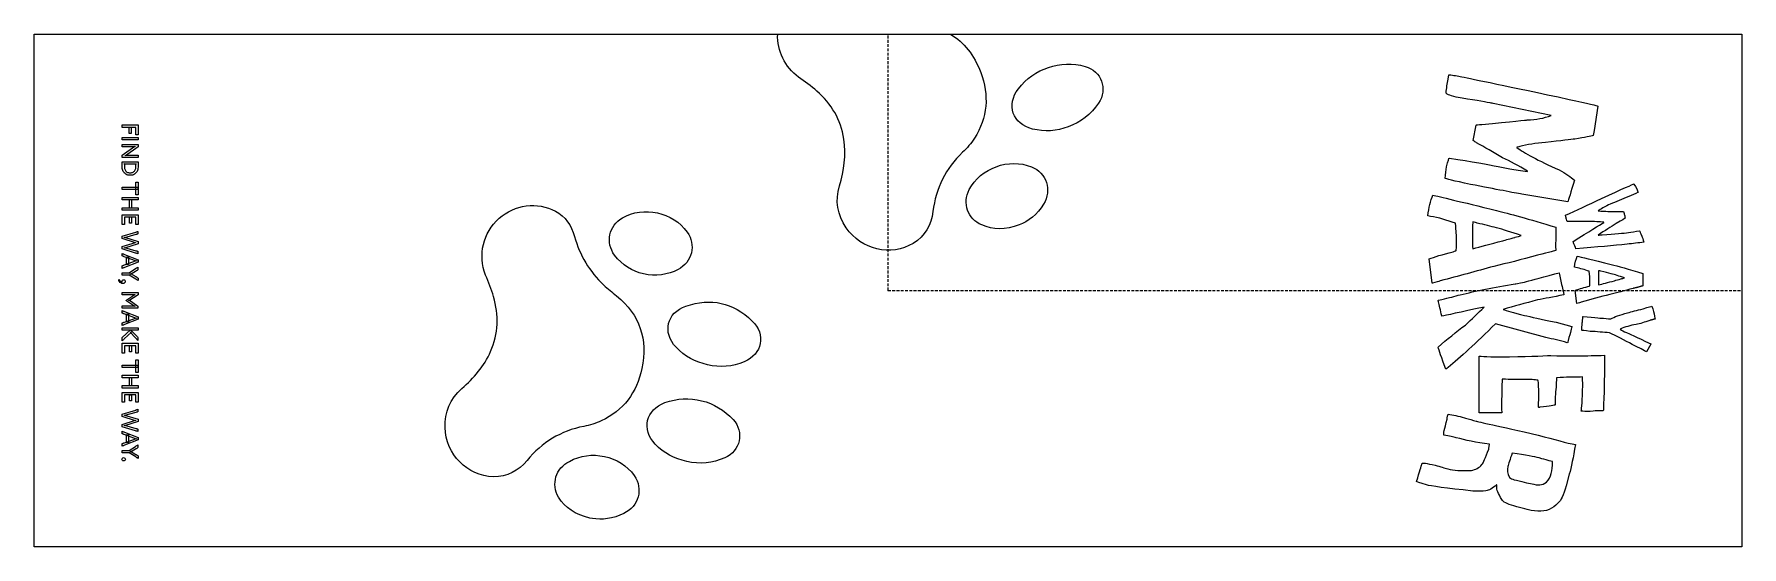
# Model space of a CAD drawing. Header units: millimetres. Extents: x -150 to 150, y -45 to 45.
import ezdxf

# ---------------------------------------------------------------- set-up
doc = ezdxf.new("R2010")
doc.units = ezdxf.units.MM
doc.linetypes.add('DASHED', pattern=[0.75, 0.5, -0.25])
doc.layers.get('0').update_dxf_attribs({"linetype": 'CONTINUOUS'})

msp = doc.modelspace()

# ---------------------------------------------------------------- linework, layer by layer
for p, q in [((-19.38, 45), (10.97, 45)), ((16.29, 38.3), (16.28, 38.3)), ((98.4, 37.12), (98.54, 37.85)), ((98.54, 37.85), (98.57, 37.89)), ((105.78, 32.94), (105.7, 32.95)), ((106.31, 32.84), (106.14, 32.89)), ((116.5, 30.74), (106.31, 32.84)), ((124.68, 32.36), (124.07, 28.09)), ((102.82, 26.36), (103.33, 29.03)), ((124.07, 28.11), (123.89, 27.21)), ((124.07, 28.09), (124.07, 28.11)), ((110.49, 25.15), (110.48, 25.11)), ((-134.52, 22.59), (-131.75, 22.59)), ((-134.52, 21.64), (-134.52, 22.59)), ((-134.24, 22.17), (-134.15, 22.29)), ((-132.05, 22.17), (-134.24, 22.17)), ((-134.15, 22.29), (-134.15, 21.65)), ((-132.13, 21.65), (-132.13, 22.29)), ((-132.13, 22.29), (-132.05, 22.17)), ((-131.75, 22.59), (-131.75, 21.64)), ((107.18, 21.77), (109.26, 21.37)), ((-132.58, 20.79), (-132.58, 20.79)), ((112.35, 20.92), (112.36, 20.96)), ((131.02, 18.7), (131.02, 18.69)), ((119.41, 15.54), (111.37, 16.89)), ((131.79, 17.23), (131.79, 17.24)), ((95.33, 13.02), (94.84, 13.13)), ((124.74, 14), (124.74, 13.98)), ((129.37, 13.3), (129.42, 13.12)), ((-134.53, 9.52), (-132.15, 10.23)), ((-134.53, 9.11), (-134.53, 9.52)), ((-132.18, 8.35), (-134.53, 9.11)), ((-132.13, 9.81), (-134.12, 9.25)), ((-134.12, 9.25), (-134.12, 9.35)), ((-134.12, 9.35), (-131.75, 8.61)), ((-132.13, 10.24), (-132.13, 10.25)), ((-131.76, 10.36), (-131.76, 9.92)), ((-131.76, 9.92), (-131.76, 9.92)), ((102.69, 10.71), (102.69, 7.95)), ((111.23, 9.65), (111.22, 9.65)), ((111.23, 9.63), (111.23, 9.65)), ((117.32, 11.11), (117.34, 11.05)), ((117.34, 11.05), (117.34, 11.05)), ((125.78, 11.95), (125.77, 11.99)), ((-134.53, 7.7), (-132.18, 8.45)), ((-134.53, 7.29), (-134.53, 7.7)), ((-132.17, 6.58), (-134.53, 7.29)), ((-134.52, 6.06), (-134.52, 6.51)), ((-134.31, 6.42), (-134.32, 6.42)), ((-131.75, 8.2), (-134.12, 7.46)), ((-134.12, 7.46), (-134.12, 7.55)), ((-134.12, 7.55), (-132.11, 6.99)), ((-134.11, 6.34), (-131.75, 5.41)), ((-132.18, 8.45), (-132.18, 8.35)), ((-131.76, 6.89), (-131.76, 6.46)), ((-131.75, 8.61), (-131.75, 8.2)), ((117.28, 7.76), (117.3, 7.02)), ((132.78, 8.48), (132.76, 8.46)), ((-134.52, 3.89), (-134.52, 4.34)), ((-134.52, 3.13), (-133.3, 3.13)), ((-134.52, 3.12), (-134.52, 3.13)), ((-134.52, 2.7), (-134.52, 3.12)), ((-132.04, 5.14), (-134.16, 5.93)), ((-134.15, 4.48), (-132.04, 5.26)), ((-131.75, 4.99), (-134.12, 4.05)), ((-133.3, 3.13), (-132.17, 3.84)), ((-132.17, 3.36), (-133.06, 2.82)), ((-133.06, 2.82), (-133.06, 3.01)), ((-133.06, 3.01), (-132.15, 2.44)), ((-132.04, 5.26), (-132.04, 5.14)), ((-131.76, 4.1), (-131.76, 3.62)), ((-131.75, 5.41), (-131.75, 4.99)), ((95.61, 1.26), (95.06, 5.55)), ((117.14, 2.91), (117.9, 3.08)), ((120.86, 4.02), (120.6, 4.08)), ((-134.87, 1.62), (-134.86, 1.62)), ((-134.22, 2.7), (-134.52, 2.7)), ((-133.3, 2.7), (-134.22, 2.7)), ((-132.16, 1.98), (-133.3, 2.7)), ((-131.75, 2.19), (-131.75, 1.73)), ((-42.95, 2.91), (-42.95, 2.9)), ((95.63, 1.26), (95.61, 1.26)), ((118.41, 0.72), (118.74, -0.68)), ((121.01, -2.27), (120.71, 0.02)), ((124.8, 2.78), (124.8, 1.3)), ((129.36, 2.2), (129.36, 2.21)), ((132.59, 1.2), (132.61, 0.81)), ((132.62, 3), (132.63, 2.96)), ((132.63, 2.96), (132.63, 2.96)), ((96.72, -1.97), (96.68, -1.79)), ((96.7, -1.72), (97.32, -1.57)), ((118.74, -0.68), (118.72, -0.75)), ((121.02, -2.27), (121.01, -2.27)), ((-134.52, -3.97), (-134.52, -3.52)), ((-134.52, -6.14), (-134.52, -5.69)), ((-134.31, -3.6), (-134.32, -3.6)), ((-132.04, -4.89), (-134.16, -4.1)), ((-134.15, -5.55), (-132.04, -4.77)), ((-131.75, -5.04), (-134.12, -5.98)), ((-134.11, -3.68), (-131.75, -4.62)), ((-132.04, -4.77), (-132.04, -4.89)), ((-131.75, -4.62), (-131.75, -5.04)), ((97.32, -4.52), (97.28, -4.46)), ((115.57, -8.27), (106.74, -5.83)), ((117.36, -5.58), (120.15, -6.33)), ((122.09, -4.56), (122.12, -4.55)), ((122.12, -4.55), (123.5, -4.67)), ((134.75, -5), (134.76, -5)), ((-134.53, -8.27), (-133.06, -6.92)), ((-134.53, -8.83), (-134.53, -8.27)), ((-134.48, -8.79), (-134.53, -8.83)), ((-132.92, -7.33), (-134.18, -8.51)), ((-132.19, -8.33), (-133.16, -7.33)), ((-133.16, -7.33), (-132.92, -7.33)), ((-133.06, -6.92), (-133.05, -6.92)), ((-133.05, -6.92), (-132.19, -7.8)), ((-131.76, -8.23), (-131.76, -8.76)), ((128.1, -8.08), (126.77, -7.42)), ((128.64, -6.77), (128.64, -6.78)), ((115.83, -11.44), (116.46, -11.44)), ((119.41, -9.14), (119.33, -9.16)), ((125.85, -11.38), (125.87, -11.42)), ((134.01, -9.4), (133.25, -10.75)), ((134.01, -9.38), (134.01, -9.4)), ((-43.24, -13.71), (-43.24, -13.7)), ((-31.69, -13.04), (-31.69, -13.03)), ((125.89, -12.35), (125.89, -12.36)), ((103.83, -21.45), (103.83, -15.67)), ((114.32, -18.83), (114.32, -17.49)), ((-134.53, -21.69), (-132.15, -20.98)), ((-132.13, -20.97), (-132.13, -20.96)), ((-131.76, -20.85), (-131.76, -21.29)), ((114.32, -20.53), (114.3, -20.49)), ((117.19, -18.66), (117.19, -20.1)), ((-134.53, -22.1), (-134.53, -21.69)), ((-132.18, -22.86), (-134.53, -22.1)), ((-134.53, -23.51), (-132.18, -22.76)), ((-134.53, -23.92), (-134.53, -23.51)), ((-132.17, -24.63), (-134.53, -23.92)), ((-132.13, -21.4), (-134.12, -21.96)), ((-134.12, -21.96), (-134.12, -21.86)), ((-134.12, -21.86), (-131.75, -22.6)), ((-131.75, -23.01), (-134.12, -23.75)), ((-134.12, -23.75), (-134.12, -23.66)), ((-134.12, -23.66), (-132.11, -24.22)), ((-132.18, -22.76), (-132.18, -22.86)), ((-131.76, -21.29), (-131.76, -21.29)), ((-131.75, -22.6), (-131.75, -23.01)), ((101.26, -22.34), (101.45, -22.39)), ((103.85, -21.49), (103.83, -21.45)), ((106.36, -21.46), (104.58, -21.46)), ((124.98, -21.12), (124.64, -21.12)), ((-134.52, -25.16), (-134.52, -24.71)), ((-134.52, -27.33), (-134.52, -26.88)), ((-134.31, -24.79), (-134.32, -24.79)), ((-132.04, -26.08), (-134.16, -25.29)), ((-134.15, -26.74), (-132.04, -25.96)), ((-131.75, -26.23), (-134.12, -27.17)), ((-134.11, -24.87), (-131.75, -25.81)), ((-132.04, -25.96), (-132.04, -26.08)), ((-131.76, -24.32), (-131.76, -24.75)), ((-131.75, -25.81), (-131.75, -26.23)), ((105.55, -27.75), (105.66, -26.98)), ((105.66, -26.98), (105.64, -26.98)), ((-134.52, -28.08), (-133.3, -28.08)), ((-134.52, -28.09), (-134.52, -28.08)), ((-134.52, -28.51), (-134.52, -28.09)), ((-134.22, -28.51), (-134.52, -28.51)), ((-133.3, -28.51), (-134.22, -28.51)), ((-133.3, -28.08), (-132.17, -27.38)), ((-132.16, -29.23), (-133.3, -28.51)), ((-132.17, -27.85), (-133.06, -28.39)), ((-133.06, -28.39), (-133.06, -28.2)), ((-133.06, -28.2), (-132.15, -28.77)), ((-131.76, -27.11), (-131.76, -27.59)), ((-131.75, -29.02), (-131.75, -29.48)), ((105.53, -27.83), (105.55, -27.75)), ((114.85, -29.54), (114.37, -29.4)), ((93.76, -30.54), (93.82, -30.32)), ((116.74, -30.04), (116.74, -30.04)), ((119.68, -32.23), (119.11, -34.3)), ((119.69, -32.23), (119.68, -32.23)), ((106.93, -34.1), (106.89, -34.09)), ((110.02, -33.21), (110.41, -33.32)), ((110.49, -37.96), (109.95, -37.81)), ((-51.94, -40.02), (-52.38, -39.97))]:
    msp.add_line(p, q)
at = {"linetype": 'DASHED'}
for q in [(0, 45), (150, 0)]:
    msp.add_line((0, 0), q, dxfattribs=at)
for points in [[(-150, 45), (150, 45), (150, -45), (-150, -45)], [(-134.52, 29.06), (-131.75, 29.06), (-131.75, 27.35), (-132.13, 27.35), (-132.13, 28.64), (-134.22, 28.64), (-134.52, 28.64)], [(-132.93, 28.68), (-132.93, 27.57), (-133.3, 27.57), (-133.3, 28.68)], [(-134.52, 26.85), (-131.75, 26.85), (-131.75, 26.43), (-134.52, 26.43)], [(-134.52, 25.64), (-131.75, 25.64), (-131.75, 25.24), (-133.96, 23.67), (-133.98, 23.77), (-132.06, 23.77), (-131.75, 23.77), (-131.75, 23.37), (-134.52, 23.37), (-134.52, 23.77), (-132.33, 25.32), (-132.32, 25.25), (-134.22, 25.25), (-134.52, 25.25), (-134.52, 25.65)], [(-134.52, 18.12), (-131.79, 18.12), (-131.79, 17.71), (-134.52, 17.71)], [(-131.75, 19.03), (-131.75, 16.8), (-132.14, 16.8), (-132.14, 19.03)], [(-134.52, 16.32), (-131.75, 16.32), (-131.75, 15.91), (-134.52, 15.91)], [(-132.88, 15.96), (-132.88, 14.45), (-133.27, 14.45), (-133.27, 15.96)], [(-134.52, 14.51), (-131.75, 14.51), (-131.75, 14.09), (-134.52, 14.09)], [(-134.52, 13.31), (-131.75, 13.31), (-131.75, 11.6), (-132.13, 11.6), (-132.13, 12.9), (-134.15, 12.9), (-134.15, 11.6), (-134.52, 11.6)], [(-132.89, 12.93), (-132.89, 11.82), (-133.27, 11.82), (-133.27, 12.93)], [(-133.41, 5.85), (-133.41, 4.54), (-133.78, 4.48), (-133.78, 5.91), (-133.41, 5.85)], [(-134.52, -0.38), (-131.75, -0.38), (-131.75, -0.74), (-133.35, -1.84), (-133.33, -1.65), (-131.76, -2.75), (-131.76, -3.1), (-134.53, -3.1), (-134.53, -2.7), (-132.3, -2.7), (-132.34, -2.79), (-133.89, -1.75), (-132.33, -0.69), (-132.31, -0.79), (-134.23, -0.79), (-134.53, -0.79), (-134.53, -0.39)], [(-133.41, -4.18), (-133.41, -5.48), (-133.78, -5.54), (-133.78, -4.11), (-133.41, -4.17)], [(-134.52, -6.56), (-131.75, -6.56), (-131.75, -6.98), (-134.52, -6.98)], [(-134.52, -9.27), (-131.75, -9.27), (-131.75, -10.99), (-132.13, -10.99), (-132.13, -9.69), (-134.15, -9.69), (-134.15, -10.99), (-134.52, -10.99)], [(-132.89, -9.66), (-132.89, -10.77), (-133.27, -10.77), (-133.27, -9.66)], [(-134.52, -13.09), (-131.79, -13.09), (-131.79, -13.5), (-134.52, -13.5)], [(-134.52, -14.89), (-131.75, -14.89), (-131.75, -15.31), (-134.52, -15.31)], [(-131.75, -12.18), (-131.75, -14.41), (-132.14, -14.41), (-132.14, -12.18)], [(-134.52, -16.7), (-131.75, -16.7), (-131.75, -17.12), (-134.52, -17.12)], [(-134.52, -17.9), (-131.75, -17.9), (-131.75, -19.62), (-132.13, -19.62), (-132.13, -18.32), (-134.15, -18.32), (-134.15, -19.62), (-134.52, -19.62)], [(-132.88, -15.25), (-132.88, -16.76), (-133.27, -16.76), (-133.27, -15.25)], [(-132.89, -18.29), (-132.89, -19.39), (-133.27, -19.39), (-133.27, -18.29)], [(-133.41, -25.36), (-133.41, -26.67), (-133.78, -26.73), (-133.78, -25.3), (-133.41, -25.36)]]:
    msp.add_lwpolyline(points, close=True)
for points, degree in [([(-15.7, 37.46), (-18.14, 39.23), (-19.49, 42.07), (-19.38, 45)], 3), ([(10.97, 45), (13.38, 43.57), (15.13, 41.31), (16.29, 38.3)], 3), ([(22.91, 35.43), (25.64, 38.97), (30.3, 40.53), (34.62, 39.34)], 3), ([(34.62, 39.34), (37.5, 38.55), (38.66, 35.35), (36.98, 32.88)], 3), ([(-12.49, 35.01), (-13.49, 35.9), (-14.61, 36.67), (-15.7, 37.46)], 3), ([(16.28, 38.3), (17.8, 34.25), (17.51, 30.37), (15.18, 26.72)], 3), ([(98.04, 34.72), (98.12, 35.5), (98.24, 36.3), (98.4, 37.12)], 3), ([(98.57, 37.89), (99.34, 37.78), (100.09, 37.66), (100.81, 37.52)], 3), ([(100.81, 37.52), (102.69, 37.15), (108.97, 35.83), (119.66, 33.56)], 3), ([(-7.76, 26.59), (-8.28, 29.98), (-9.94, 32.76), (-12.49, 35.01)], 3), ([(25.39, 28.35), (21.89, 29.23), (20.72, 32.57), (22.91, 35.43)], 3), ([(99.81, 33.92), (98.59, 34.26), (98, 34.53), (98.04, 34.72)], 3), ([(105.7, 32.95), (104.7, 33.15), (102.73, 33.47), (99.81, 33.92)], 3), ([(119.66, 33.56), (123.03, 32.86), (124.7, 32.46), (124.68, 32.36)], 3), ([(36.98, 32.88), (35.65, 30.93), (33.91, 29.52), (31.67, 28.76)], 3), ([(106.14, 32.89), (106.03, 32.89), (105.91, 32.91), (105.78, 32.94)], 3), ([(112.3, 29.94), (113.85, 29.98), (115.25, 30.25), (116.5, 30.74)], 3), ([(31.67, 28.76), (29.62, 27.95), (27.52, 27.82), (25.39, 28.35)], 3), ([(103.33, 29.03), (103.34, 29.07), (103.67, 29.11), (104.31, 29.14)], 3), ([(104.31, 29.14), (109.62, 29.68), (112.28, 29.94), (112.3, 29.94)], 3), ([(123.89, 27.21), (123.53, 27.08), (122.46, 26.87), (120.66, 26.59)], 3), ([(-8.53, 18.38), (-7.74, 21.06), (-7.32, 23.79), (-7.76, 26.59)], 3), ([(13.11, 24.26), (10.13, 21.42), (8.4, 17.97), (7.9, 13.89)], 3), ([(15.18, 26.72), (14.61, 25.82), (13.88, 25), (13.11, 24.26)], 3), ([(103.4, 25.92), (103.18, 26.05), (102.99, 26.2), (102.82, 26.36)], 3), ([(107.97, 23.28), (106.33, 24.26), (104.81, 25.15), (103.4, 25.92)], 3), ([(110.48, 25.11), (111.71, 24.17), (114.18, 22.85), (117.89, 21.16)], 3), ([(110.97, 25.28), (110.95, 25.25), (110.79, 25.21), (110.49, 25.15)], 3), ([(115.5, 26.01), (113.78, 25.84), (112.27, 25.6), (110.97, 25.28)], 3), ([(120.66, 26.59), (120.03, 26.49), (118.31, 26.3), (115.5, 26.01)], 3), ([(-134.36, 20.92), (-134.47, 21.14), (-134.52, 21.37), (-134.52, 21.64)], 3), ([(-134.15, 21.65), (-134.15, 21.47), (-134.12, 21.31), (-134.04, 21.16)], 3), ([(-134.04, 21.16), (-133.97, 21), (-133.85, 20.88), (-133.7, 20.79)], 3), ([(-132.58, 20.79), (-132.43, 20.89), (-132.31, 21), (-132.24, 21.16)], 3), ([(-132.24, 21.16), (-132.16, 21.31), (-132.13, 21.47), (-132.13, 21.65)], 3), ([(-131.75, 21.64), (-131.75, 21.37), (-131.81, 21.13), (-131.91, 20.92)], 3), ([(14.27, 17.71), (16.29, 21.51), (21.23, 23.32), (25.22, 21.71)], 3), ([(25.22, 21.71), (27.86, 20.65), (28.84, 17.62), (27.34, 15.17)], 3), ([(97.9, 19.69), (97.93, 20.42), (98, 21.1), (98.13, 21.74)], 3), ([(98.13, 21.74), (98.37, 22.77), (98.54, 23.28), (98.64, 23.26)], 3), ([(98.64, 23.26), (102.63, 22.6), (105.48, 22.1), (107.18, 21.77)], 3), ([(112.36, 20.96), (110.78, 21.91), (109.32, 22.69), (107.97, 23.28)], 3), ([(109.26, 21.37), (110.16, 21.19), (111.19, 21.04), (112.35, 20.92)], 3), ([(117.89, 21.16), (119.05, 20.53), (119.95, 19.94), (120.59, 19.38)], 3), ([(-133.89, 20.42), (-134.09, 20.54), (-134.25, 20.71), (-134.36, 20.92)], 3), ([(-133.14, 20.23), (-133.43, 20.23), (-133.68, 20.29), (-133.89, 20.42)], 3), ([(-133.7, 20.79), (-133.55, 20.7), (-133.36, 20.66), (-133.14, 20.66)], 3), ([(-133.14, 20.66), (-132.92, 20.66), (-132.74, 20.7), (-132.58, 20.79)], 3), ([(-132.39, 20.42), (-132.6, 20.29), (-132.85, 20.23), (-133.14, 20.23)], 3), ([(-131.91, 20.92), (-132.02, 20.71), (-132.18, 20.54), (-132.39, 20.42)], 3), ([(-7.34, 11.02), (-8.89, 13.29), (-9.31, 15.74), (-8.53, 18.38)], 3), ([(102.32, 18.63), (99.36, 19.26), (97.89, 19.61), (97.9, 19.69)], 3), ([(111.37, 16.89), (109.99, 17.16), (106.98, 17.74), (102.32, 18.63)], 3), ([(120.59, 19.38), (119.96, 17.21), (119.56, 15.93), (119.41, 15.54)], 3), ([(125.33, 16.17), (129.08, 17.85), (130.98, 18.69), (131.02, 18.7)], 3), ([(131.02, 18.69), (131.44, 18.07), (131.7, 17.59), (131.79, 17.23)], 3), ([(16.47, 11.5), (14.01, 12.54), (13.02, 15.35), (14.27, 17.71)], 3), ([(27.34, 15.17), (26.22, 13.35), (24.63, 12.09), (23.07, 11.51)], 3), ([(94.84, 13.13), (95.03, 14.54), (95.32, 15.75), (95.73, 16.74)], 3), ([(95.73, 16.74), (96.82, 16.5), (100.55, 15.6), (106.92, 14.04)], 3), ([(119.01, 13.2), (120.92, 14.06), (123.03, 15.06), (125.33, 16.17)], 3), ([(126.88, 15.17), (126.07, 14.79), (125.43, 14.44), (124.95, 14.12)], 3), ([(130.14, 16.51), (128.96, 16.01), (127.88, 15.56), (126.88, 15.17)], 3), ([(131.79, 17.24), (131.26, 16.96), (130.7, 16.72), (130.14, 16.51)], 3), ([(-70.69, 2.72), (-72.07, 6.21), (-71.14, 10.16), (-68.33, 12.67)], 3), ([(-68.33, 12.67), (-65.62, 15.08), (-61.56, 15.61), (-58.44, 13.94)], 3), ([(-58.44, 13.94), (-56.65, 12.97), (-55.61, 11.44), (-55.07, 9.5)], 3), ([(-48.03, 6.21), (-49.68, 8.39), (-49.04, 11.39), (-46.67, 12.75)], 3), ([(-46.67, 12.75), (-42.94, 14.88), (-37.79, 13.77), (-35.28, 10.27)], 3), ([(7.9, 13.89), (7.61, 11.5), (6.53, 9.55), (4.43, 8.28)], 3), ([(99.68, 11.81), (98.17, 12.36), (96.72, 12.77), (95.33, 13.02)], 3), ([(102.76, 12.03), (102.72, 11.8), (102.69, 11.36), (102.69, 10.71)], 3), ([(103.52, 11.84), (103.33, 11.89), (103.08, 11.95), (102.76, 12.03)], 3), ([(106.92, 14.04), (109.06, 13.53), (112.52, 12.55), (117.32, 11.11)], 3), ([(119.18, 12.52), (119.16, 12.58), (119.11, 12.81), (119.01, 13.2)], 3), ([(119.31, 12.09), (119.26, 12.23), (119.22, 12.37), (119.18, 12.52)], 3), ([(122.83, 12.11), (121.94, 12.15), (120.76, 12.14), (119.31, 12.09)], 3), ([(125.77, 11.99), (125.06, 12.08), (124.08, 12.11), (122.83, 12.11)], 3), ([(124.95, 14.12), (124.82, 14.04), (124.75, 14.01), (124.74, 14)], 3), ([(124.74, 13.98), (126.14, 13.9), (127.06, 13.86), (127.5, 13.85)], 3), ([(127.5, 13.85), (128.42, 13.86), (128.99, 13.86), (129.2, 13.84)], 3), ([(129.5, 12.7), (129.47, 12.65), (128.95, 12.34), (127.93, 11.77)], 3), ([(129.2, 13.84), (129.28, 13.61), (129.33, 13.44), (129.37, 13.3)], 3), ([(129.42, 13.12), (129.44, 13.03), (129.47, 12.89), (129.5, 12.7)], 3), ([(-132.15, 10.23), (-132.13, 10.24), (-132.13, 10.24)], 2), ([(-132.13, 10.25), (-132.05, 10.27), (-131.99, 10.29), (-131.94, 10.3)], 3), ([(-131.99, 9.85), (-132.02, 9.84), (-132.07, 9.83), (-132.13, 9.81)], 3), ([(-131.9, 9.87), (-131.93, 9.87), (-131.96, 9.86), (-131.99, 9.85)], 3), ([(-131.94, 10.3), (-131.9, 10.32), (-131.83, 10.34), (-131.76, 10.36)], 3), ([(-131.76, 9.92), (-131.82, 9.9), (-131.87, 9.88), (-131.9, 9.87)], 3), ([(-55.07, 9.5), (-54.15, 6.19), (-52.43, 3.34), (-49.94, 0.96)], 3), ([(-35.28, 10.27), (-33.66, 8.01), (-34.4, 4.98), (-36.89, 3.68)], 3), ([(4.43, 8.28), (0.53, 5.91), (-4.73, 7.15), (-7.34, 11.02)], 3), ([(23.07, 11.51), (20.56, 10.61), (18.5, 10.64), (16.47, 11.5)], 3), ([(99.89, 9.03), (99.89, 9.5), (99.82, 10.42), (99.68, 11.81)], 3), ([(99.83, 7.01), (99.88, 7.82), (99.89, 8.49), (99.89, 9.03)], 3), ([(106.89, 11.01), (105.89, 11.26), (104.76, 11.54), (103.52, 11.84)], 3), ([(111.22, 9.65), (109.5, 10.25), (108.05, 10.71), (106.89, 11.01)], 3), ([(108, 8.72), (108.55, 8.91), (109.26, 9.1), (110.12, 9.31)], 3), ([(110.12, 9.31), (110.15, 9.33), (110.52, 9.43), (111.23, 9.63)], 3), ([(117.34, 11.05), (117.3, 9.05), (117.28, 7.96), (117.28, 7.76)], 3), ([(120.36, 8.61), (123.2, 10.38), (125.01, 11.49), (125.78, 11.95)], 3), ([(127.93, 11.77), (127, 11.18), (125.93, 10.51), (124.73, 9.73)], 3), ([(124.73, 9.73), (124.74, 9.71), (124.99, 9.72), (125.47, 9.78)], 3), ([(125.47, 9.78), (127.72, 9.94), (129.26, 10.07), (130.08, 10.17)], 3), ([(130.08, 10.17), (130.64, 10.25), (131.29, 10.35), (132.02, 10.49)], 3), ([(132.02, 10.49), (132.07, 10.43), (132.21, 10.11), (132.42, 9.55)], 3), ([(132.42, 9.55), (132.52, 9.31), (132.64, 8.96), (132.78, 8.48)], 3), ([(-134.52, 6.51), (-134.42, 6.47), (-134.35, 6.44), (-134.31, 6.42)], 3), ([(-134.38, 6.01), (-134.41, 6.02), (-134.46, 6.04), (-134.52, 6.06)], 3), ([(-134.29, 5.98), (-134.32, 5.99), (-134.35, 6), (-134.38, 6.01)], 3), ([(-134.32, 6.42), (-134.27, 6.41), (-134.2, 6.38), (-134.11, 6.34)], 3), ([(-131.96, 6.52), (-132.01, 6.54), (-132.08, 6.55), (-132.17, 6.58)], 3), ([(-132.11, 6.99), (-132.06, 6.97), (-132.01, 6.96), (-131.98, 6.95)], 3), ([(-131.98, 6.95), (-131.95, 6.94), (-131.92, 6.94), (-131.89, 6.93)], 3), ([(-131.76, 6.46), (-131.85, 6.49), (-131.92, 6.51), (-131.96, 6.52)], 3), ([(-131.89, 6.93), (-131.86, 6.92), (-131.82, 6.91), (-131.76, 6.89)], 3), ([(-42.95, 2.9), (-44.95, 3.38), (-46.71, 4.46), (-48.03, 6.21)], 3), ([(95.06, 5.55), (95.96, 5.89), (97.37, 6.31), (99.28, 6.8)], 3), ([(99.28, 6.8), (99.62, 6.93), (99.8, 7), (99.83, 7.01)], 3), ([(102.69, 7.95), (102.69, 7.83), (102.7, 7.62), (102.72, 7.34)], 3), ([(102.72, 7.34), (104.06, 7.71), (105.82, 8.17), (108, 8.72)], 3), ([(114.1, 6.19), (111.24, 5.41), (108.69, 4.76), (106.45, 4.24)], 3), ([(117.3, 7.02), (117.27, 6.99), (116.2, 6.71), (114.1, 6.19)], 3), ([(120.85, 7.33), (120.73, 7.6), (120.57, 8.02), (120.36, 8.61)], 3), ([(120.6, 4.08), (120.7, 4.83), (120.86, 5.48), (121.08, 6.01)], 3), ([(129.84, 8.12), (127.52, 7.88), (124.52, 7.62), (120.85, 7.33)], 3), ([(121.08, 6.01), (121.66, 5.88), (123.66, 5.4), (127.06, 4.57)], 3), ([(132.76, 8.46), (131.85, 8.37), (130.87, 8.25), (129.84, 8.12)], 3), ([(-134.52, 4.34), (-134.46, 4.36), (-134.41, 4.38), (-134.38, 4.39)], 3), ([(-134.32, 3.96), (-134.37, 3.95), (-134.43, 3.92), (-134.52, 3.89)], 3), ([(-134.38, 4.39), (-134.35, 4.4), (-134.32, 4.41), (-134.29, 4.42)], 3), ([(-134.12, 4.05), (-134.21, 4.01), (-134.28, 3.98), (-134.32, 3.96)], 3), ([(-134.16, 5.93), (-134.22, 5.95), (-134.26, 5.97), (-134.29, 5.98)], 3), ([(-134.29, 4.42), (-134.26, 4.44), (-134.21, 4.45), (-134.15, 4.48)], 3), ([(-132.17, 3.84), (-132.08, 3.89), (-132.01, 3.94), (-131.96, 3.97)], 3), ([(-132.11, 3.4), (-132.13, 3.39), (-132.14, 3.38), (-132.17, 3.36)], 3), ([(-132.06, 3.43), (-132.08, 3.42), (-132.1, 3.41), (-132.11, 3.4)], 3), ([(-131.91, 3.52), (-131.94, 3.5), (-131.99, 3.47), (-132.06, 3.43)], 3), ([(-131.96, 3.97), (-131.92, 4), (-131.85, 4.04), (-131.76, 4.1)], 3), ([(-131.76, 3.62), (-131.83, 3.58), (-131.87, 3.55), (-131.91, 3.52)], 3), ([(-36.89, 3.68), (-38.68, 2.75), (-40.85, 2.46), (-42.95, 2.91)], 3), ([(106.45, 4.24), (103.34, 3.37), (100.2, 2.52), (97.03, 1.69)], 3), ([(117.9, 3.08), (117.91, 3.06), (117.93, 3.07)], 2), ([(117.93, 3.07), (118.06, 2.33), (118.22, 1.55), (118.41, 0.72)], 3), ([(123.19, 3.37), (122.38, 3.67), (121.6, 3.88), (120.86, 4.02)], 3), ([(123.3, 1.89), (123.3, 2.14), (123.27, 2.63), (123.19, 3.37)], 3), ([(124.83, 3.48), (124.81, 3.36), (124.8, 3.12), (124.8, 2.78)], 3), ([(125.24, 3.38), (125.14, 3.41), (125.01, 3.44), (124.83, 3.48)], 3), ([(127.05, 2.94), (126.51, 3.07), (125.91, 3.22), (125.24, 3.38)], 3), ([(127.06, 4.57), (128.2, 4.29), (130.06, 3.77), (132.62, 3)], 3), ([(-135.02, 1.57), (-135.09, 1.68), (-135.13, 1.8), (-135.14, 1.94)], 3), ([(-135.14, 1.94), (-135.06, 1.8), (-134.96, 1.69), (-134.87, 1.62)], 3), ([(-134.76, 1.32), (-134.87, 1.38), (-134.96, 1.46), (-135.02, 1.57)], 3), ([(-134.86, 1.62), (-134.76, 1.55), (-134.65, 1.51), (-134.52, 1.5)], 3), ([(-134.41, 1.23), (-134.54, 1.23), (-134.66, 1.26), (-134.76, 1.32)], 3), ([(-134.55, 1.61), (-134.55, 1.68), (-134.52, 1.75), (-134.47, 1.8)], 3), ([(-134.54, 1.56), (-134.54, 1.57), (-134.55, 1.59), (-134.55, 1.61)], 3), ([(-134.52, 1.5), (-134.53, 1.52), (-134.54, 1.54), (-134.54, 1.56)], 3), ([(-134.47, 1.8), (-134.41, 1.86), (-134.34, 1.88), (-134.27, 1.88)], 3), ([(-134.1, 1.33), (-134.18, 1.26), (-134.28, 1.23), (-134.41, 1.23)], 3), ([(-134.27, 1.88), (-134.19, 1.88), (-134.12, 1.85), (-134.06, 1.8)], 3), ([(-133.99, 1.59), (-133.99, 1.48), (-134.02, 1.39), (-134.1, 1.33)], 3), ([(-134.06, 1.8), (-134.01, 1.74), (-133.99, 1.67), (-133.99, 1.59)], 3), ([(-131.96, 1.86), (-132, 1.89), (-132.07, 1.93), (-132.16, 1.98)], 3), ([(-132.15, 2.44), (-132.13, 2.43), (-132.11, 2.42), (-132.1, 2.41)], 3), ([(-132.1, 2.41), (-132.09, 2.4), (-132.07, 2.39), (-132.04, 2.38)], 3), ([(-132.04, 2.38), (-131.98, 2.34), (-131.93, 2.3), (-131.9, 2.28)], 3), ([(-131.75, 1.73), (-131.84, 1.79), (-131.91, 1.83), (-131.96, 1.86)], 3), ([(-131.9, 2.28), (-131.86, 2.26), (-131.81, 2.24), (-131.75, 2.19)], 3), ([(-69.29, -1.07), (-69.66, 0.22), (-70.19, 1.47), (-70.69, 2.72)], 3), ([(-49.94, 0.96), (-49.23, 0.29), (-48.44, -0.3), (-47.68, -0.92)], 3), ([(97.03, 1.69), (96.75, 1.57), (96.28, 1.43), (95.63, 1.26)], 3), ([(100.53, -0.74), (103.23, -0.1), (106.45, 0.53), (110.2, 1.18)], 3), ([(110.2, 1.18), (110.2, 1.16), (110.75, 1.27), (111.84, 1.49)], 3), ([(111.84, 1.49), (112.56, 1.66), (114.33, 2.13), (117.14, 2.91)], 3), ([(120.71, 0.02), (121.2, 0.21), (121.95, 0.43), (122.97, 0.69)], 3), ([(122.97, 0.69), (123.16, 0.76), (123.26, 0.8), (123.27, 0.81)], 3), ([(123.27, 0.81), (123.29, 1.24), (123.3, 1.6), (123.3, 1.89)], 3), ([(124.8, 1.3), (124.8, 1.24), (124.8, 1.12), (124.81, 0.97)], 3), ([(124.81, 0.97), (125.53, 1.17), (126.47, 1.41), (127.64, 1.71)], 3), ([(130.89, 0.36), (129.37, -0.05), (128, -0.4), (126.81, -0.68)], 3), ([(129.36, 2.21), (128.44, 2.54), (127.67, 2.78), (127.05, 2.94)], 3), ([(127.64, 1.71), (127.93, 1.81), (128.31, 1.91), (128.77, 2.03)], 3), ([(128.77, 2.03), (128.79, 2.04), (128.98, 2.09), (129.36, 2.2)], 3), ([(132.61, 0.81), (132.02, 0.64), (130.89, 0.36)], 2), ([(132.63, 2.96), (132.61, 1.89), (132.59, 1.31), (132.59, 1.2)], 3), ([(-69.81, -10.71), (-68.44, -7.57), (-68.35, -4.33), (-69.29, -1.07)], 3), ([(-47.68, -0.92), (-43.56, -4.27), (-42.19, -8.57), (-43.24, -13.71)], 3), ([(-37.24, -9.96), (-39.67, -7.35), (-38.88, -3.9), (-35.5, -2.74)], 3), ([(-35.5, -2.74), (-31.14, -1.25), (-27.21, -2.11), (-23.9, -5.31)], 3), ([(96.68, -1.79), (96.67, -1.75), (96.68, -1.72), (96.7, -1.72)], 3), ([(97.28, -4.46), (97.05, -3.42), (96.87, -2.6), (96.72, -1.97)], 3), ([(97.32, -1.57), (98.53, -1.29), (99.6, -1.01), (100.53, -0.74)], 3), ([(104.75, -2.91), (100.43, -3.83), (97.96, -4.37), (97.32, -4.52)], 3), ([(101.43, -6.06), (102.57, -5.03), (103.68, -3.97), (104.75, -2.91)], 3), ([(114.13, -1.65), (111.92, -2.25), (109.9, -2.8), (108.09, -3.31)], 3), ([(118.72, -0.75), (116.84, -1.14), (115.32, -1.43), (114.13, -1.65)], 3), ([(121.77, -2.04), (121.62, -2.1), (121.37, -2.18), (121.02, -2.27)], 3), ([(126.81, -0.68), (125.15, -1.14), (123.46, -1.59), (121.77, -2.04)], 3), ([(132.65, -3.21), (133.63, -2.91), (134.15, -2.76), (134.19, -2.76)], 3), ([(134.19, -2.76), (134.41, -3.4), (134.56, -3.98), (134.66, -4.5)], 3), ([(-134.52, -3.52), (-134.42, -3.56), (-134.35, -3.58), (-134.31, -3.6)], 3), ([(-134.38, -4.02), (-134.41, -4.01), (-134.46, -3.99), (-134.52, -3.97)], 3), ([(-134.52, -5.69), (-134.46, -5.67), (-134.41, -5.65), (-134.38, -5.64)], 3), ([(-134.29, -4.05), (-134.32, -4.04), (-134.35, -4.03), (-134.38, -4.02)], 3), ([(-134.38, -5.64), (-134.35, -5.63), (-134.32, -5.61), (-134.29, -5.6)], 3), ([(-134.32, -3.6), (-134.27, -3.62), (-134.2, -3.65), (-134.11, -3.68)], 3), ([(-134.12, -5.98), (-134.21, -6.02), (-134.28, -6.04), (-134.32, -6.06)], 3), ([(-134.16, -4.1), (-134.22, -4.08), (-134.26, -4.06), (-134.29, -4.05)], 3), ([(-134.29, -5.6), (-134.26, -5.59), (-134.21, -5.57), (-134.15, -5.55)], 3), ([(-23.9, -5.31), (-21.37, -7.73), (-22.06, -11.16), (-25.27, -12.52)], 3), ([(106.74, -5.83), (103.28, -9.24), (100.5, -11.79), (98.39, -13.49)], 3), ([(108.09, -3.31), (108.61, -3.55), (109.85, -3.9), (111.8, -4.36)], 3), ([(111.8, -4.36), (112.88, -4.63), (114.73, -5.04), (117.36, -5.58)], 3), ([(121.88, -6.96), (121.93, -6.17), (121.97, -5.69), (121.98, -5.52)], 3), ([(121.98, -5.52), (121.99, -5.4), (122.03, -5.08), (122.09, -4.56)], 3), ([(123.5, -4.67), (124.54, -4.78), (125.1, -4.84), (125.17, -4.84)], 3), ([(125.17, -4.84), (125.86, -4.9), (126.46, -4.94), (126.99, -4.98)], 3), ([(126.99, -4.98), (127.59, -4.64), (128.57, -4.29), (129.93, -3.92)], 3), ([(131.41, -5.98), (130.41, -6.13), (129.49, -6.4), (128.64, -6.77)], 3), ([(129.93, -3.92), (130.63, -3.71), (131.54, -3.47), (132.65, -3.21)], 3), ([(133.81, -5.26), (132.9, -5.58), (132.1, -5.82), (131.41, -5.98)], 3), ([(134.76, -5), (134.43, -5.1), (133.81, -5.26)], 2), ([(134.66, -4.5), (134.72, -4.81), (134.76, -4.97), (134.75, -5)], 3), ([(-134.32, -6.06), (-134.37, -6.08), (-134.43, -6.11), (-134.52, -6.14)], 3), ([(-134.33, -8.65), (-134.37, -8.69), (-134.42, -8.73), (-134.48, -8.79)], 3), ([(-134.18, -8.51), (-134.24, -8.57), (-134.29, -8.61), (-134.33, -8.65)], 3), ([(-132.19, -7.8), (-132.12, -7.87), (-132.06, -7.93), (-132.03, -7.96)], 3), ([(-132.08, -8.44), (-132.11, -8.41), (-132.14, -8.38), (-132.19, -8.33)], 3), ([(-131.98, -8.53), (-132.01, -8.5), (-132.05, -8.47), (-132.08, -8.44)], 3), ([(-132.03, -7.96), (-131.99, -8), (-131.95, -8.03), (-131.92, -8.07)], 3), ([(-131.88, -8.64), (-131.91, -8.61), (-131.94, -8.57), (-131.98, -8.53)], 3), ([(-131.92, -8.07), (-131.88, -8.1), (-131.83, -8.16), (-131.76, -8.23)], 3), ([(-131.76, -8.76), (-131.81, -8.71), (-131.85, -8.67), (-131.88, -8.64)], 3), ([(96.65, -9.93), (98.23, -8.56), (99.82, -7.27), (101.43, -6.06)], 3), ([(119.33, -9.16), (118.06, -8.81), (116.81, -8.52), (115.57, -8.27)], 3), ([(119.48, -8.77), (119.43, -8.97), (119.4, -9.1), (119.41, -9.14)], 3), ([(120.15, -6.33), (120.13, -6.49), (119.91, -7.31), (119.48, -8.77)], 3), ([(123.34, -7.17), (122.36, -7.07), (121.87, -7), (121.88, -6.96)], 3), ([(126.77, -7.42), (125.69, -7.33), (124.54, -7.24), (123.34, -7.17)], 3), ([(132.09, -10.14), (130.96, -9.59), (129.63, -8.9), (128.1, -8.08)], 3), ([(128.64, -6.78), (128.9, -7.01), (129.26, -7.21), (129.72, -7.38)], 3), ([(129.72, -7.38), (130, -7.49), (131.43, -8.16), (134.01, -9.38)], 3), ([(-74.87, -17.22), (-72.75, -15.38), (-70.95, -13.3), (-69.81, -10.71)], 3), ([(-31.69, -13.03), (-33.86, -12.61), (-35.72, -11.59), (-37.24, -9.96)], 3), ([(98.01, -13.8), (97.23, -11.77), (96.77, -10.48), (96.65, -9.93)], 3), ([(103.83, -11.53), (103.85, -11.53), (103.85, -11.52), (103.85, -11.51)], 3), ([(103.85, -12.8), (103.84, -12.75), (103.83, -12.32), (103.83, -11.53)], 3), ([(103.85, -11.51), (104.25, -11.54), (104.93, -11.58), (105.89, -11.63)], 3), ([(105.89, -11.63), (110.66, -11.63), (113.97, -11.57), (115.83, -11.44)], 3), ([(116.46, -11.44), (119.39, -11.46), (121.01, -11.46), (121.32, -11.46)], 3), ([(121.32, -11.46), (122.75, -11.45), (124.26, -11.42), (125.85, -11.38)], 3), ([(125.87, -11.42), (125.87, -11.83), (125.87, -12.14), (125.89, -12.35)], 3), ([(133.23, -10.77), (132.79, -10.51), (132.41, -10.3), (132.09, -10.14)], 3), ([(133.25, -10.75), (133.24, -10.75), (133.24, -10.76), (133.23, -10.77)], 3), ([(-43.24, -13.7), (-44.14, -17.93), (-46.45, -21.05), (-50.37, -22.89)], 3), ([(-25.27, -12.52), (-27.34, -13.4), (-29.49, -13.57), (-31.69, -13.04)], 3), ([(98.39, -13.49), (98.2, -13.68), (98.08, -13.78), (98.01, -13.8)], 3), ([(103.83, -15.67), (103.83, -14.86), (103.84, -13.91), (103.85, -12.8)], 3), ([(125.89, -12.36), (125.79, -18.22), (125.71, -21.15), (125.64, -21.15)], 3), ([(-77.81, -24.07), (-77.89, -21.33), (-76.94, -19.03), (-74.87, -17.22)], 3), ([(107.91, -15.54), (107.87, -15.87), (107.82, -17.45), (107.78, -20.28)], 3), ([(109.56, -15.63), (109.28, -15.63), (108.72, -15.6), (107.91, -15.54)], 3), ([(111.6, -15.6), (110.67, -15.62), (109.98, -15.63), (109.56, -15.63)], 3), ([(114.15, -15.75), (113.68, -15.65), (112.83, -15.6), (111.6, -15.6)], 3), ([(114.32, -17.49), (114.29, -16.33), (114.23, -15.75), (114.15, -15.75)], 3), ([(117.42, -15.35), (117.42, -16.4), (117.34, -17.5), (117.19, -18.66)], 3), ([(119.63, -15.22), (119.06, -15.22), (118.33, -15.26), (117.42, -15.35)], 3), ([(120.8, -15.24), (120.66, -15.24), (120.27, -15.24), (119.63, -15.22)], 3), ([(121.99, -15.16), (121.56, -15.2), (121.16, -15.23), (120.8, -15.24)], 3), ([(121.79, -21.17), (121.88, -20.77), (121.97, -19.27), (122.07, -16.67)], 3), ([(122.07, -16.67), (122.04, -16.04), (122.02, -15.54), (121.99, -15.16)], 3), ([(-132.15, -20.98), (-132.13, -20.98), (-132.13, -20.97)], 2), ([(-132.13, -20.96), (-132.05, -20.94), (-131.99, -20.92), (-131.94, -20.91)], 3), ([(-131.94, -20.91), (-131.9, -20.89), (-131.83, -20.88), (-131.76, -20.85)], 3), ([(-40.88, -26.98), (-43.37, -24.36), (-42.56, -20.92), (-39.18, -19.68)], 3), ([(-39.18, -19.68), (-34.98, -18.15), (-30.21, -19.33), (-27.2, -22.65)], 3), ([(107.78, -20.28), (107.79, -20.83), (107.81, -21.22), (107.84, -21.46)], 3), ([(114.28, -19.93), (114.31, -19.5), (114.32, -19.13), (114.32, -18.83)], 3), ([(114.3, -20.49), (114.3, -20.4), (114.29, -20.22), (114.28, -19.93)], 3), ([(114.51, -20.51), (114.47, -20.51), (114.41, -20.52), (114.32, -20.53)], 3), ([(117.19, -20.1), (117.19, -20.16), (116.3, -20.3), (114.51, -20.51)], 3), ([(-131.99, -21.36), (-132.02, -21.37), (-132.07, -21.38), (-132.13, -21.4)], 3), ([(-131.9, -21.34), (-131.93, -21.35), (-131.96, -21.35), (-131.99, -21.36)], 3), ([(-131.76, -21.29), (-131.82, -21.32), (-131.87, -21.33), (-131.9, -21.34)], 3), ([(-53.44, -23.85), (-57.48, -24.66), (-60.79, -26.64), (-63.4, -29.82)], 3), ([(-50.37, -22.89), (-51.34, -23.34), (-52.4, -23.65), (-53.44, -23.85)], 3), ([(-27.2, -22.65), (-25.19, -24.86), (-25.93, -28.18), (-28.67, -29.37)], 3), ([(97.65, -25.37), (97.55, -25.25), (97.74, -24.32), (98.22, -22.58)], 3), ([(98.22, -22.58), (98.21, -22.58), (98.26, -22.28), (98.38, -21.72)], 3), ([(98.38, -21.72), (99.25, -21.84), (100.21, -22.05), (101.26, -22.34)], 3), ([(101.45, -22.39), (102.12, -22.58), (102.73, -22.76), (103.31, -22.93)], 3), ([(103.31, -22.93), (103.58, -23.01), (107.22, -23.82), (114.24, -25.38)], 3), ([(104.58, -21.46), (104.42, -21.46), (104.18, -21.47), (103.85, -21.49)], 3), ([(107.82, -21.49), (107.17, -21.47), (106.68, -21.46), (106.36, -21.46)], 3), ([(107.84, -21.46), (107.83, -21.46), (107.82, -21.47), (107.82, -21.49)], 3), ([(121.81, -21.21), (121.81, -21.18), (121.81, -21.17), (121.79, -21.17)], 3), ([(123.36, -21.23), (122.59, -21.22), (122.07, -21.21), (121.81, -21.21)], 3), ([(124.64, -21.12), (124.52, -21.12), (124.1, -21.16), (123.36, -21.23)], 3), ([(125.64, -21.15), (125.34, -21.13), (125.12, -21.12), (124.98, -21.12)], 3), ([(-134.52, -24.71), (-134.42, -24.75), (-134.35, -24.77), (-134.31, -24.79)], 3), ([(-134.38, -25.21), (-134.41, -25.19), (-134.46, -25.18), (-134.52, -25.16)], 3), ([(-134.52, -26.88), (-134.46, -26.85), (-134.41, -26.84), (-134.38, -26.82)], 3), ([(-134.29, -25.24), (-134.32, -25.23), (-134.35, -25.22), (-134.38, -25.21)], 3), ([(-134.38, -26.82), (-134.35, -26.81), (-134.32, -26.8), (-134.29, -26.79)], 3), ([(-134.32, -24.79), (-134.27, -24.81), (-134.2, -24.83), (-134.11, -24.87)], 3), ([(-134.16, -25.29), (-134.22, -25.26), (-134.26, -25.25), (-134.29, -25.24)], 3), ([(-134.29, -26.79), (-134.26, -26.78), (-134.21, -26.76), (-134.15, -26.74)], 3), ([(-131.96, -24.69), (-132.01, -24.68), (-132.08, -24.66), (-132.17, -24.63)], 3), ([(-132.11, -24.22), (-132.06, -24.24), (-132.01, -24.25), (-131.98, -24.26)], 3), ([(-131.98, -24.26), (-131.95, -24.27), (-131.92, -24.28), (-131.89, -24.28)], 3), ([(-131.76, -24.75), (-131.85, -24.72), (-131.92, -24.7), (-131.96, -24.69)], 3), ([(-131.89, -24.28), (-131.86, -24.29), (-131.82, -24.3), (-131.76, -24.32)], 3), ([(-69.33, -32.7), (-73.89, -32.6), (-77.67, -28.74), (-77.81, -24.07)], 3), ([(-35.36, -30), (-37.52, -29.58), (-39.36, -28.57), (-40.88, -26.98)], 3), ([(99.83, -25.84), (99.33, -25.71), (98.61, -25.55), (97.65, -25.37)], 3), ([(105.64, -26.98), (103.36, -26.66), (101.42, -26.29), (99.83, -25.84)], 3), ([(114.24, -25.38), (117.1, -26.18), (119.27, -26.74), (120.75, -27.06)], 3), ([(-134.58, -29.63), (-134.58, -29.55), (-134.55, -29.48), (-134.49, -29.42)], 3), ([(-134.49, -29.84), (-134.55, -29.79), (-134.58, -29.72), (-134.58, -29.63)], 3), ([(-134.32, -27.25), (-134.37, -27.27), (-134.43, -27.29), (-134.52, -27.33)], 3), ([(-134.49, -29.42), (-134.43, -29.36), (-134.36, -29.33), (-134.28, -29.33)], 3), ([(-134.28, -29.93), (-134.36, -29.93), (-134.43, -29.9), (-134.49, -29.84)], 3), ([(-134.12, -27.17), (-134.21, -27.21), (-134.28, -27.23), (-134.32, -27.25)], 3), ([(-134.28, -29.33), (-134.19, -29.33), (-134.12, -29.36), (-134.06, -29.42)], 3), ([(-134.06, -29.84), (-134.12, -29.9), (-134.19, -29.93), (-134.28, -29.93)], 3), ([(-134.06, -29.42), (-134, -29.48), (-133.97, -29.55), (-133.97, -29.63)], 3), ([(-133.97, -29.63), (-133.97, -29.72), (-134, -29.79), (-134.06, -29.84)], 3), ([(-132.17, -27.38), (-132.08, -27.32), (-132.01, -27.27), (-131.96, -27.24)], 3), ([(-132.11, -27.81), (-132.13, -27.82), (-132.14, -27.83), (-132.17, -27.85)], 3), ([(-131.96, -29.35), (-132, -29.32), (-132.07, -29.28), (-132.16, -29.23)], 3), ([(-132.15, -28.77), (-132.13, -28.78), (-132.11, -28.79), (-132.1, -28.8)], 3), ([(-132.06, -27.78), (-132.08, -27.79), (-132.1, -27.81), (-132.11, -27.81)], 3), ([(-132.1, -28.8), (-132.09, -28.81), (-132.07, -28.82), (-132.04, -28.84)], 3), ([(-131.91, -27.69), (-131.94, -27.71), (-131.99, -27.74), (-132.06, -27.78)], 3), ([(-132.04, -28.84), (-131.98, -28.88), (-131.93, -28.91), (-131.9, -28.93)], 3), ([(-131.96, -27.24), (-131.92, -27.21), (-131.85, -27.17), (-131.76, -27.11)], 3), ([(-131.75, -29.48), (-131.84, -29.42), (-131.91, -29.38), (-131.96, -29.35)], 3), ([(-131.76, -27.59), (-131.83, -27.63), (-131.87, -27.66), (-131.91, -27.69)], 3), ([(-131.9, -28.93), (-131.86, -28.95), (-131.81, -28.98), (-131.75, -29.02)], 3), ([(-63.4, -29.82), (-64.93, -31.68), (-66.88, -32.75), (-69.33, -32.7)], 3), ([(-55.97, -30), (-52.23, -27.87), (-47.09, -28.99), (-44.58, -32.49)], 3), ([(-28.67, -29.37), (-30.84, -30.31), (-33.06, -30.56), (-35.36, -30)], 3), ([(104.31, -30.55), (104.57, -30.29), (104.98, -29.38), (105.53, -27.83)], 3), ([(109.64, -28.55), (109.27, -29.64), (109.01, -30.42), (108.88, -30.91)], 3), ([(114.37, -29.4), (113.62, -29.19), (112.04, -28.91), (109.64, -28.55)], 3), ([(116.74, -30.04), (115.9, -29.82), (115.27, -29.65), (114.85, -29.54)], 3), ([(120.75, -27.06), (120.38, -29.31), (120.02, -31.03), (119.69, -32.23)], 3), ([(-57.87, -36.3), (-59.23, -34.01), (-58.37, -31.17), (-55.97, -30)], 3), ([(-44.58, -32.49), (-42.95, -34.82), (-43.78, -37.9), (-46.39, -39.13)], 3), ([(92.86, -33.53), (93.4, -31.74), (93.7, -30.75), (93.76, -30.54)], 3), ([(93.82, -30.32), (93.84, -30.22), (94.61, -30.34), (96.1, -30.67)], 3), ([(96.1, -30.67), (97.06, -30.95), (97.81, -31.17), (98.35, -31.31)], 3), ([(98.35, -31.31), (99.35, -31.6), (100.73, -31.68), (102.48, -31.58)], 3), ([(102.48, -31.58), (103.25, -31.46), (103.86, -31.12), (104.31, -30.55)], 3), ([(108.88, -30.91), (108.72, -31.47), (108.82, -32.12), (109.18, -32.85)], 3), ([(109.18, -32.85), (109.37, -32.99), (109.65, -33.11), (110.02, -33.21)], 3), ([(115.67, -33.64), (116.07, -33.21), (116.36, -32.7), (116.52, -32.11)], 3), ([(116.52, -32.11), (116.67, -31.58), (116.74, -30.89), (116.74, -30.04)], 3), ([(94.58, -34.14), (93.42, -33.8), (92.84, -33.6), (92.86, -33.53)], 3), ([(102.73, -35.2), (98.02, -34.7), (95.3, -34.34), (94.58, -34.14)], 3), ([(105.01, -35.15), (104.44, -35.25), (103.68, -35.27), (102.73, -35.2)], 3), ([(106.89, -34.09), (106.23, -34.77), (105.6, -35.13), (105.01, -35.15)], 3), ([(106.98, -34.57), (106.94, -34.35), (106.92, -34.2), (106.93, -34.1)], 3), ([(107.86, -36.71), (107.18, -35.6), (106.89, -34.89), (106.98, -34.57)], 3), ([(110.41, -33.32), (113.09, -33.99), (114.45, -34.25), (114.49, -34.1)], 3), ([(114.49, -34.1), (114.94, -34.1), (115.34, -33.94), (115.67, -33.64)], 3), ([(119.11, -34.3), (118.64, -35.97), (118.21, -36.92), (117.83, -37.14)], 3), ([(-52.38, -39.97), (-54.97, -39.32), (-56.67, -38.15), (-57.87, -36.3)], 3), ([(109.95, -37.81), (108.73, -37.47), (108.03, -37.1), (107.86, -36.71)], 3), ([(112.31, -38.44), (111.74, -38.3), (111.13, -38.13), (110.49, -37.96)], 3), ([(116.54, -38.23), (115.51, -38.87), (114.1, -38.94), (112.31, -38.44)], 3), ([(117.83, -37.14), (117.57, -37.49), (117.14, -37.86), (116.54, -38.23)], 3), ([(-46.39, -39.13), (-48.29, -40.09), (-50.3, -40.34), (-51.94, -40.02)], 3)]:
    msp.add_open_spline(points, degree=degree)
msp.add_point((0, 0))

doc.saveas('drawing.dxf')
